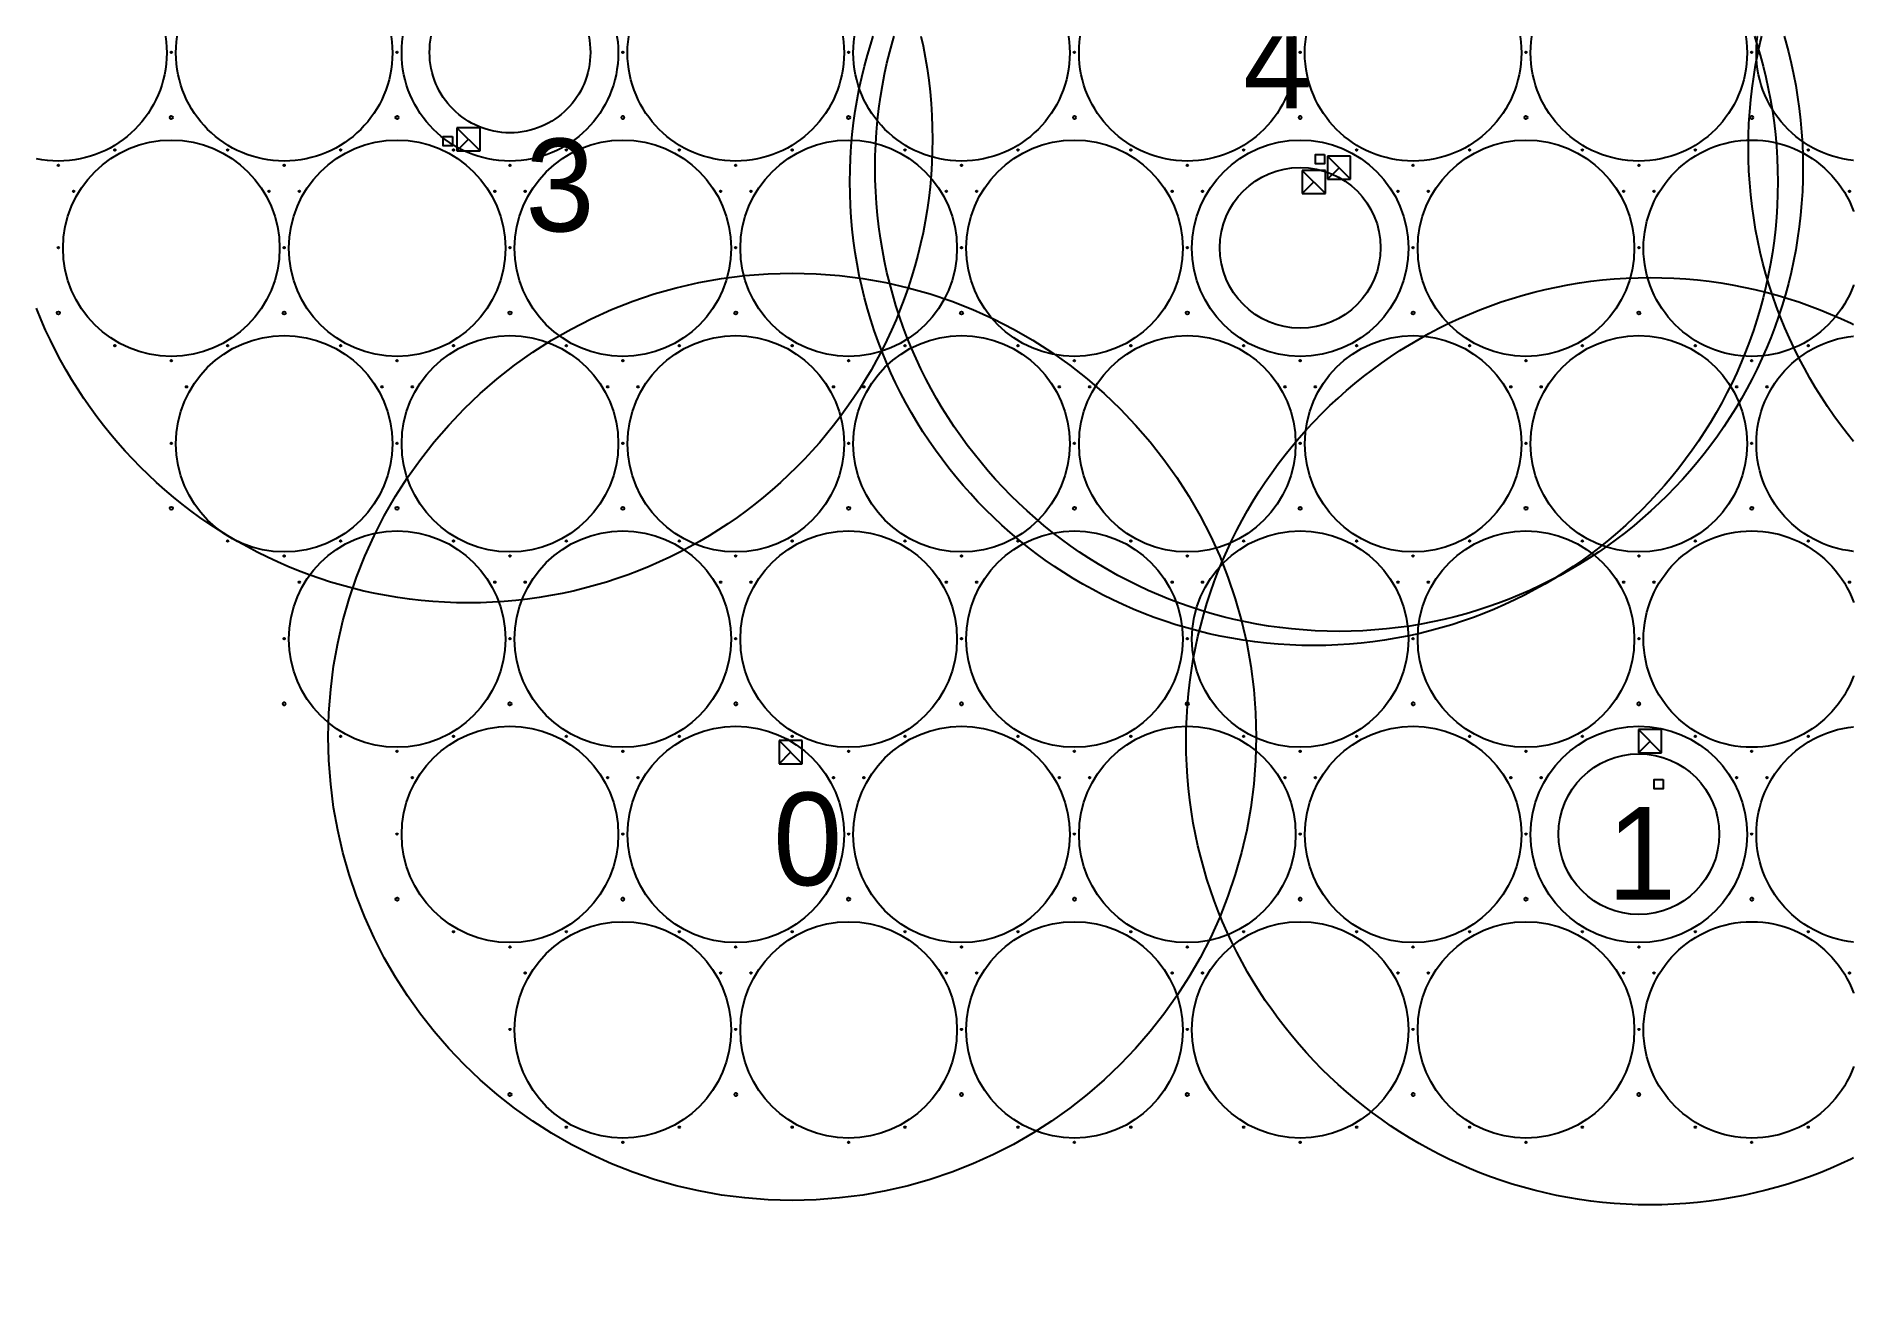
# Paper-space layout 'Sheet 1' of a CAD drawing. Header units: millimetres. Extents: x -2 to 408, y -12 to 269.
# The model-space entities are those that its viewports show. They can reach past a viewport. Long polylines and large blocks are cut down to what shows.
import ezdxf

# ---------------------------------------------------------------- set-up
doc = ezdxf.new("R2010")
doc.units = ezdxf.units.MM
doc.layers.add('ac_antennas_core', color=7, linetype='Continuous', transparency=0.7)
doc.layers.add('nodes', color=1, linetype='Continuous', transparency=0.4)
for name, color, linetype in [('ac_poles_core', 5, 'Continuous'), ('ac_posts_core', 1, 'Continuous'), ('c_node_measuring', 1, 'Continuous'), ('node_numbers', 7, 'Continuous')]:
    doc.layers.add(name, color=color, linetype=linetype)
doc.layers.get('0').off()

msp = doc.modelspace()

# ---------------------------------------------------------------- linework, layer by layer
at = {"layer": 'ac_antennas_core'}
for centre in [(540865.1, 6601133.93), (540879.7, 6601133.93), (540894.3, 6601133.93), (540908.9, 6601133.93), (540923.5, 6601133.93), (540938.1, 6601133.93), (540952.7, 6601133.93), (540967.3, 6601133.93), (540981.9, 6601133.93), (540872.4, 6601121.29), (540887, 6601121.29), (540901.6, 6601121.29), (540916.2, 6601121.29), (540930.8, 6601121.29), (540945.4, 6601121.29), (540960, 6601121.29), (540974.6, 6601121.29), (540879.7, 6601108.64), (540894.3, 6601108.64), (540908.9, 6601108.64), (540923.5, 6601108.64), (540938.1, 6601108.64), (540952.7, 6601108.64), (540967.3, 6601108.64), (540981.9, 6601108.64), (540887, 6601096), (540901.6, 6601096), (540916.2, 6601096), (540930.8, 6601096), (540945.4, 6601096), (540960, 6601096), (540974.6, 6601096), (540894.3, 6601083.36), (540908.9, 6601083.36), (540923.5, 6601083.36), (540938.1, 6601083.36), (540952.7, 6601083.36), (540967.3, 6601083.36), (540981.9, 6601083.36), (540901.6, 6601070.71), (540916.2, 6601070.71), (540930.8, 6601070.71), (540945.4, 6601070.71), (540960, 6601070.71), (540974.6, 6601070.71)]:
    msp.add_circle(centre, 7, dxfattribs=at)
at = {"layer": 'ac_poles_core'}
for centre in [(540872.4, 6601129.75), (540887, 6601129.75), (540901.6, 6601129.75), (540916.2, 6601129.75), (540930.8, 6601129.75), (540945.4, 6601129.75), (540960, 6601129.75), (540974.6, 6601129.75), (540865.1, 6601117.1), (540879.7, 6601117.1), (540894.3, 6601117.1), (540908.9, 6601117.1), (540923.5, 6601117.1), (540938.1, 6601117.1), (540952.7, 6601117.1), (540967.3, 6601117.1), (540872.4, 6601104.46), (540887, 6601104.46), (540901.6, 6601104.46), (540916.2, 6601104.46), (540930.8, 6601104.46), (540945.4, 6601104.46), (540960, 6601104.46), (540974.6, 6601104.46), (540879.7, 6601091.81), (540894.3, 6601091.81), (540908.9, 6601091.81), (540923.5, 6601091.81), (540938.1, 6601091.81), (540952.7, 6601091.81), (540967.3, 6601091.81), (540887, 6601079.17), (540901.6, 6601079.17), (540916.2, 6601079.17), (540930.8, 6601079.17), (540945.4, 6601079.17), (540960, 6601079.17), (540974.6, 6601079.17), (540894.3, 6601066.53), (540908.9, 6601066.53), (540923.5, 6601066.53), (540938.1, 6601066.53), (540952.7, 6601066.53), (540967.3, 6601066.53)]:
    msp.add_circle(centre, 0.1, dxfattribs=at)
at = {"layer": 'ac_posts_core'}
for centre in [(540872.4, 6601133.96), (540887, 6601133.96), (540901.6, 6601133.96), (540916.2, 6601133.96), (540930.8, 6601133.96), (540945.4, 6601133.96), (540960, 6601133.96), (540974.6, 6601133.96), (540868.75, 6601127.64), (540876.05, 6601127.64), (540883.35, 6601127.64), (540890.65, 6601127.64), (540897.95, 6601127.64), (540905.25, 6601127.64), (540912.55, 6601127.64), (540919.85, 6601127.64), (540927.15, 6601127.64), (540934.45, 6601127.64), (540941.75, 6601127.64), (540949.05, 6601127.64), (540956.35, 6601127.64), (540963.65, 6601127.64), (540970.95, 6601127.64), (540978.25, 6601127.64), (540865.1, 6601126.66), (540879.7, 6601126.66), (540894.3, 6601126.66), (540908.9, 6601126.66), (540923.5, 6601126.66), (540938.1, 6601126.66), (540952.7, 6601126.66), (540967.3, 6601126.66), (540866.08, 6601124.97), (540878.72, 6601124.97), (540880.68, 6601124.97), (540893.32, 6601124.97), (540895.28, 6601124.97), (540907.92, 6601124.97), (540909.88, 6601124.97), (540922.52, 6601124.97), (540924.48, 6601124.97), (540937.12, 6601124.97), (540939.08, 6601124.97), (540951.72, 6601124.97), (540953.68, 6601124.97), (540966.32, 6601124.97), (540968.28, 6601124.97), (540980.92, 6601124.97), (540865.1, 6601121.32), (540879.7, 6601121.32), (540894.3, 6601121.32), (540908.9, 6601121.32), (540923.5, 6601121.32), (540938.1, 6601121.32), (540952.7, 6601121.32), (540967.3, 6601121.32), (540868.75, 6601114.99), (540876.05, 6601114.99), (540883.35, 6601114.99), (540890.65, 6601114.99), (540897.95, 6601114.99), (540905.25, 6601114.99), (540912.55, 6601114.99), (540919.85, 6601114.99), (540927.15, 6601114.99), (540934.45, 6601114.99), (540941.75, 6601114.99), (540949.05, 6601114.99), (540956.35, 6601114.99), (540963.65, 6601114.99), (540970.95, 6601114.99), (540978.25, 6601114.99), (540872.4, 6601114.02), (540887, 6601114.02), (540901.6, 6601114.02), (540916.2, 6601114.02), (540930.8, 6601114.02), (540945.4, 6601114.02), (540960, 6601114.02), (540974.6, 6601114.02), (540873.38, 6601112.32), (540886.02, 6601112.32), (540887.98, 6601112.32), (540900.62, 6601112.32), (540902.58, 6601112.32), (540915.22, 6601112.32), (540917.18, 6601112.32), (540929.82, 6601112.32), (540931.78, 6601112.32), (540944.42, 6601112.32), (540946.38, 6601112.32), (540959.02, 6601112.32), (540960.98, 6601112.32), (540973.62, 6601112.32), (540975.58, 6601112.32), (540872.4, 6601108.67), (540887, 6601108.67), (540901.6, 6601108.67), (540916.2, 6601108.67), (540930.8, 6601108.67), (540945.4, 6601108.67), (540960, 6601108.67), (540974.6, 6601108.67), (540876.05, 6601102.35), (540879.7, 6601101.37), (540883.35, 6601102.35), (540890.65, 6601102.35), (540894.3, 6601101.37), (540897.95, 6601102.35), (540905.25, 6601102.35), (540908.9, 6601101.37), (540912.55, 6601102.35), (540919.85, 6601102.35), (540923.5, 6601101.37), (540927.15, 6601102.35), (540934.45, 6601102.35), (540938.1, 6601101.37), (540941.75, 6601102.35), (540949.05, 6601102.35), (540952.7, 6601101.37), (540956.35, 6601102.35), (540963.65, 6601102.35), (540967.3, 6601101.37), (540970.95, 6601102.35), (540978.25, 6601102.35), (540880.68, 6601099.68), (540893.32, 6601099.68), (540895.28, 6601099.68), (540907.92, 6601099.68), (540909.88, 6601099.68), (540922.52, 6601099.68), (540924.48, 6601099.68), (540937.12, 6601099.68), (540939.08, 6601099.68), (540951.72, 6601099.68), (540953.68, 6601099.68), (540966.32, 6601099.68), (540968.28, 6601099.68), (540980.92, 6601099.68), (540879.7, 6601096.03), (540894.3, 6601096.03), (540908.9, 6601096.03), (540923.5, 6601096.03), (540938.1, 6601096.03), (540952.7, 6601096.03), (540967.3, 6601096.03), (540883.35, 6601089.71), (540890.65, 6601089.71), (540897.95, 6601089.71), (540905.25, 6601089.71), (540912.55, 6601089.71), (540919.85, 6601089.71), (540927.15, 6601089.71), (540934.45, 6601089.71), (540941.75, 6601089.71), (540949.05, 6601089.71), (540956.35, 6601089.71), (540963.65, 6601089.71), (540970.95, 6601089.71), (540978.25, 6601089.71), (540887, 6601088.73), (540901.6, 6601088.73), (540916.2, 6601088.73), (540930.8, 6601088.73), (540945.4, 6601088.73), (540960, 6601088.73), (540974.6, 6601088.73), (540887.98, 6601087.03), (540900.62, 6601087.03), (540902.58, 6601087.03), (540915.22, 6601087.03), (540917.18, 6601087.03), (540929.82, 6601087.03), (540931.78, 6601087.03), (540944.42, 6601087.03), (540946.38, 6601087.03), (540959.02, 6601087.03), (540960.98, 6601087.03), (540973.62, 6601087.03), (540975.58, 6601087.03), (540887, 6601083.38), (540901.6, 6601083.38), (540916.2, 6601083.38), (540930.8, 6601083.38), (540945.4, 6601083.38), (540960, 6601083.38), (540974.6, 6601083.38), (540890.65, 6601077.06), (540897.95, 6601077.06), (540905.25, 6601077.06), (540912.55, 6601077.06), (540919.85, 6601077.06), (540927.15, 6601077.06), (540934.45, 6601077.06), (540941.75, 6601077.06), (540949.05, 6601077.06), (540956.35, 6601077.06), (540963.65, 6601077.06), (540970.95, 6601077.06), (540978.25, 6601077.06), (540894.3, 6601076.08), (540908.9, 6601076.08), (540923.5, 6601076.08), (540938.1, 6601076.08), (540952.7, 6601076.08), (540967.3, 6601076.08), (540895.28, 6601074.39), (540907.92, 6601074.39), (540909.88, 6601074.39), (540922.52, 6601074.39), (540924.48, 6601074.39), (540937.12, 6601074.39), (540939.08, 6601074.39), (540951.72, 6601074.39), (540953.68, 6601074.39), (540966.32, 6601074.39), (540968.28, 6601074.39), (540980.92, 6601074.39), (540894.3, 6601070.74), (540908.9, 6601070.74), (540923.5, 6601070.74), (540938.1, 6601070.74), (540952.7, 6601070.74), (540967.3, 6601070.74), (540897.95, 6601064.42), (540905.25, 6601064.42), (540912.55, 6601064.42), (540919.85, 6601064.42), (540927.15, 6601064.42), (540934.45, 6601064.42), (540941.75, 6601064.42), (540949.05, 6601064.42), (540956.35, 6601064.42), (540963.65, 6601064.42), (540970.95, 6601064.42), (540978.25, 6601064.42), (540901.6, 6601063.44), (540916.2, 6601063.44), (540930.8, 6601063.44), (540945.4, 6601063.44), (540960, 6601063.44), (540974.6, 6601063.44)]:
    msp.add_circle(centre, 0.05, dxfattribs=at)
at = {"layer": 'c_node_measuring'}
for centre, radius in [((540870.18, 6601165.48), 30), ((540981.67, 6601165.42), 30), ((540922.21, 6601165.3), 30), ((540891.62, 6601128.34), 30), ((541004.38, 6601127.82), 30), ((540947.91, 6601126.5), 30), ((540894.3, 6601133.96), 5.2), ((540945.4, 6601121.32), 5.2), ((540912.55, 6601089.68), 30), ((540968.02, 6601089.39), 30), ((540967.3, 6601083.38), 5.2)]:
    msp.add_circle(centre, radius, dxfattribs=at)
at = {"layer": 'c_node_measuring', "color": 8}
msp.add_circle((540946.28, 6601125.58), 30, dxfattribs=at)
at = {"layer": 'nodes'}
for p, q in [((540890.87, 6601129.09), (540892.37, 6601127.59)), ((540892.37, 6601129.09), (540890.87, 6601129.09)), ((540890.87, 6601129.09), (540890.87, 6601127.59)), ((540892.37, 6601128.34), (540892.37, 6601129.09)), ((540890.87, 6601127.59), (540891.62, 6601128.34)), ((540890.87, 6601127.59), (540892.37, 6601127.59)), ((540892.37, 6601127.59), (540892.37, 6601128.34)), ((540947.16, 6601127.25), (540948.66, 6601125.75)), ((540948.66, 6601127.25), (540947.16, 6601127.25)), ((540947.16, 6601127.25), (540947.16, 6601125.75)), ((540948.66, 6601126.5), (540948.66, 6601127.25)), ((540947.16, 6601125.75), (540947.91, 6601126.5)), ((540948.66, 6601125.75), (540948.66, 6601126.5)), ((540947.16, 6601125.75), (540948.66, 6601125.75)), ((540967.27, 6601090.14), (540968.77, 6601088.64)), ((540968.77, 6601090.14), (540967.27, 6601090.14)), ((540967.27, 6601090.14), (540967.27, 6601088.64)), ((540968.77, 6601089.39), (540968.77, 6601090.14)), ((540967.27, 6601088.64), (540968.02, 6601089.39)), ((540967.27, 6601088.64), (540968.77, 6601088.64)), ((540968.77, 6601088.64), (540968.77, 6601089.39))]:
    msp.add_line(p, q, dxfattribs=at)
at = {"layer": 'nodes', "color": 8}
for p, q in [((540945.53, 6601126.33), (540947.03, 6601124.83)), ((540947.03, 6601126.33), (540945.53, 6601126.33)), ((540945.53, 6601126.33), (540945.53, 6601124.83)), ((540947.03, 6601125.58), (540947.03, 6601126.33)), ((540945.53, 6601124.83), (540946.28, 6601125.58)), ((540947.03, 6601124.83), (540947.03, 6601125.58)), ((540945.53, 6601124.83), (540947.03, 6601124.83))]:
    msp.add_line(p, q, dxfattribs=at)
at = {"layer": 'nodes', "color": 94}
for p, q in [((540911.7, 6601089.43), (540913.2, 6601087.93)), ((540913.2, 6601089.43), (540911.7, 6601089.43)), ((540911.7, 6601089.43), (540911.7, 6601087.93)), ((540911.7, 6601087.93), (540912.45, 6601088.68)), ((540913.2, 6601088.68), (540913.2, 6601089.43)), ((540913.2, 6601087.93), (540913.2, 6601088.68)), ((540911.7, 6601087.93), (540913.2, 6601087.93))]:
    msp.add_line(p, q, dxfattribs=at)
for points in [[(540890.59, 6601128.52), (540890.59, 6601127.92), (540889.99, 6601127.92), (540889.99, 6601128.52)], [(540946.98, 6601127.35), (540946.98, 6601126.75), (540946.38, 6601126.75), (540946.38, 6601127.35)]]:
    msp.add_lwpolyline(points, close=True, dxfattribs=at)
at = {"layer": 'nodes'}
msp.add_lwpolyline([(540968.88, 6601086.91), (540968.88, 6601086.31), (540968.28, 6601086.31), (540968.28, 6601086.91)], close=True, dxfattribs=at)

# ---------------------------------------------------------------- texts
at = {"layer": 'node_numbers', "char_height": 6, "width": 8, "attachment_point": 1}
for s, insert in [('{4}', (540941.72, 6601136.35)), ('{3}', (540895.3, 6601128.38)), ('{0}', (540911.32, 6601086.07)), ('{1}', (540965.25, 6601085.14))]:
    msp.add_mtext(s, dxfattribs=dict(at, insert=insert))

psp = doc.layouts.new('Sheet 1')

# ---------------------------------------------------------------- viewports
at = {"layer": '0', "view_target_point": (-6368.37, 449.26)}
psp.add_viewport(center=(203.07, 128.72), size=(409.89, 281.0659), view_center_point=(547290.8, 6600645.45), view_height=80.582, dxfattribs=at)

doc.saveas('drawing.dxf')
